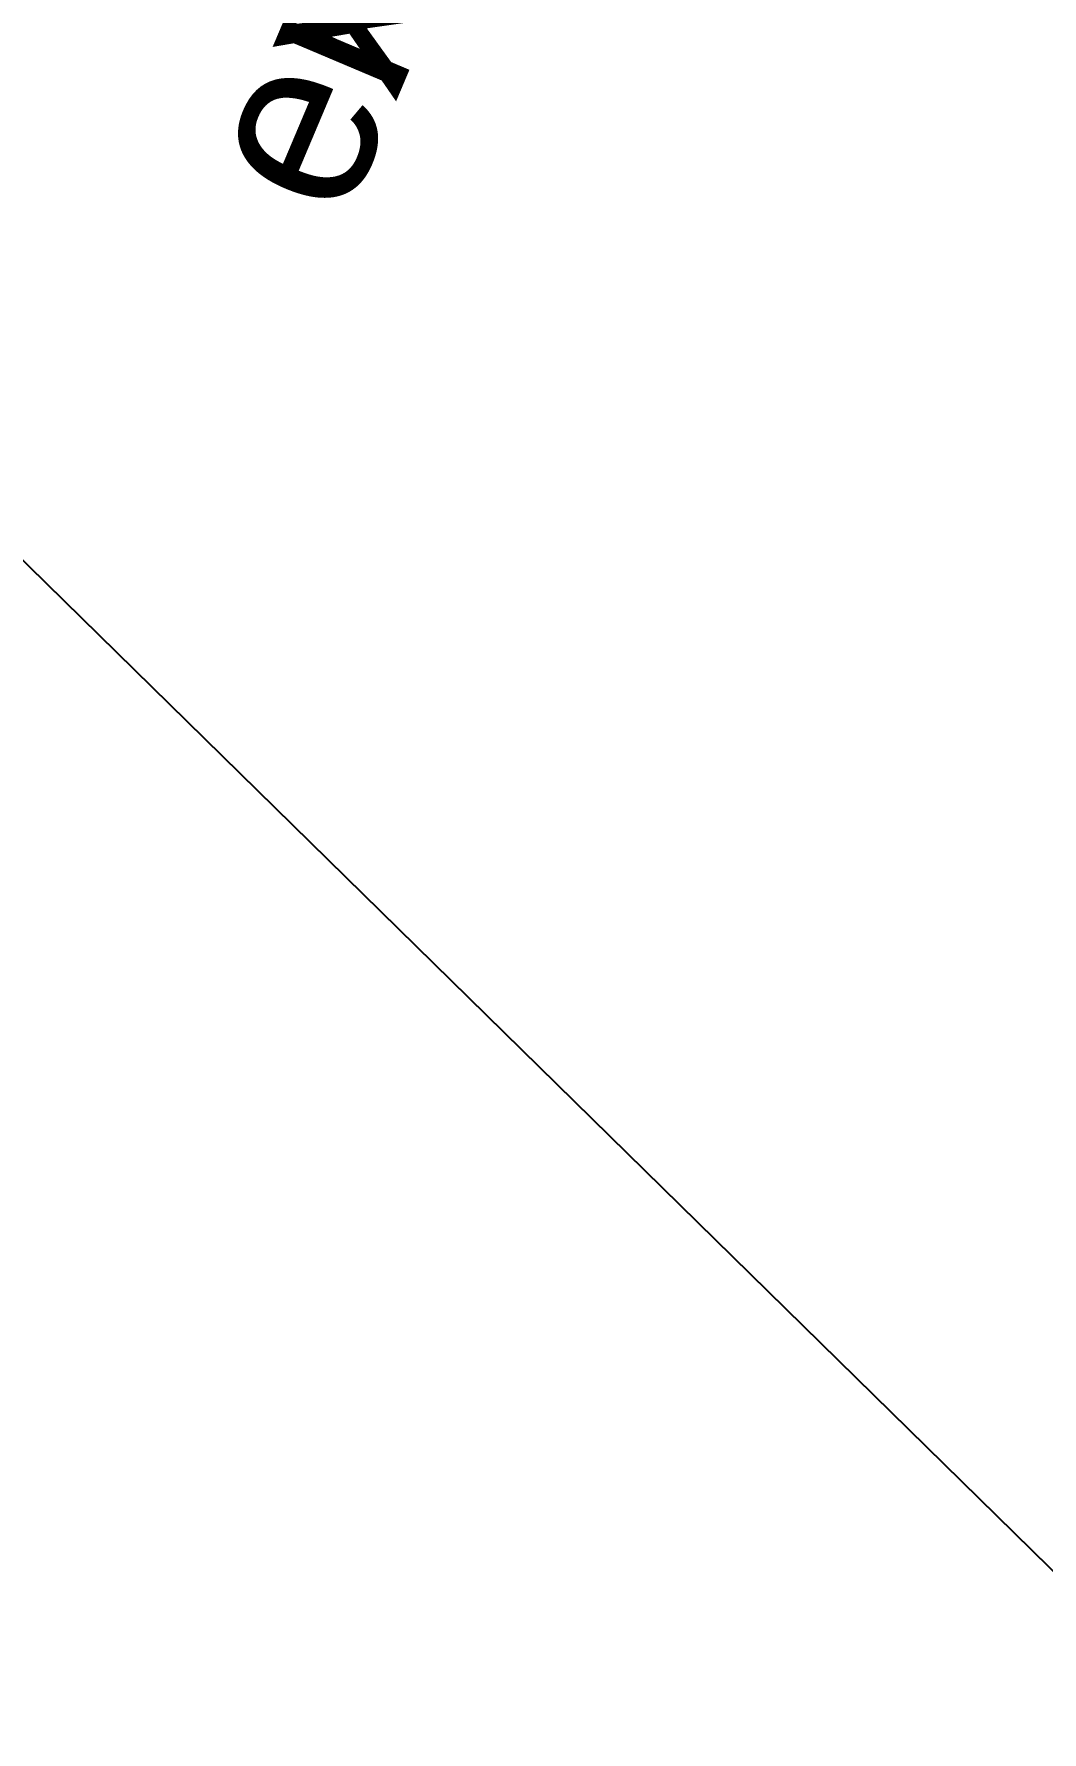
# Model space of a CAD drawing. Extents: x -372 to 678, y -263 to 741.
# Drawn here: x 211.64 to 217.38, y 64.37 to 74.02 of the extents above; entities that cross this region are included whole.
import ezdxf

# ---------------------------------------------------------------- set-up
doc = ezdxf.new("R2010")
doc.units = 0
doc.header["$LTSCALE"] = 0.0254
doc.layers.get('0').update_dxf_attribs({"linetype": 'CONTINUOUS'})
doc.layers.add('LOCATION_SNAPSHOT', color=144, linetype='CONTINUOUS')
doc.layers.add('LOCATION_TERRAIN', color=36, linetype='CONTINUOUS')

# ---------------------------------------------------------------- blocks, each defined once
blk = doc.blocks.new('GROUP62_8')
blk = doc.blocks.new('GROUP63_1')
blk = doc.blocks.new('GROUP61_4')
at = {"color": 0}
ref = blk.add_blockref('GROUP62_8', (0, 0), dxfattribs=at)
ref.add_attrib('Skp_GroupInstanceName', 'extrusions', (0, 0), dxfattribs={"height": 1})
ref = blk.add_blockref('GROUP63_1', (0, 0), dxfattribs=at)
ref.add_attrib('Skp_GroupInstanceName', 'endings', (0, 0), dxfattribs={"height": 1})
blk = doc.blocks.new('STATIONWITHCANOPY_3')
at = {"color": 0, "rotation": 0.2964109805245421}
blk.add_blockref('GROUP61_4', (-18.7792, 5.7123, 0.98), dxfattribs=at)
blk = doc.blocks.new('STATIONWITHCANOPY')
at = {"color": 0}
blk.add_blockref('STATIONWITHCANOPY_3', (0, 0), dxfattribs=at)
blk = doc.blocks.new('LOCATION_SNAPSHOT')
at = {"color": 8}
mesh = blk.add_polyface(dxfattribs=at)
corners = [(-369.3084, -262.9446), (369.3059, 262.9472), (-371.8207, 259.3767), (371.8242, -259.3771)]
mesh.append_faces([[corners[k] for k in face] for face in [(0, 1, 2), (1, 0, 3)]], dxfattribs={"vtx0": -1, "color": 8})
blk = doc.blocks.new('LOCATION_TERRAIN')
at = {"color": 8}
mesh = blk.add_polyface(dxfattribs=at)
corners = [(219.5271, 63.2399, 3.7878), (219.4672, 75.6761, 3.7452), (206.9056, 75.6156, 3.3829)]
mesh.append_faces([[corners[k] for k in face] for face in [(0, 1, 2)]], dxfattribs={"color": 8})
mesh = blk.add_polyface(dxfattribs=at)
corners = [(219.5271, 63.2399, 3.7878), (206.9056, 75.6156, 3.3829), (206.9656, 63.1793, 3.534)]
mesh.append_faces([[corners[k] for k in face] for face in [(0, 1, 2)]], dxfattribs={"color": 8})

msp = doc.modelspace()

# ---------------------------------------------------------------- block references
at = {"color": 0, "rotation": 66.7883127242728}
msp.add_blockref('STATIONWITHCANOPY', (226.0615, 87.949, 9.6195), dxfattribs=at)
at = {"layer": 'LOCATION_SNAPSHOT', "color": 0}
msp.add_blockref('LOCATION_SNAPSHOT', (0, 0), dxfattribs=at)
at = {"layer": 'LOCATION_TERRAIN', "color": 0}
msp.add_blockref('LOCATION_TERRAIN', (0, 0), dxfattribs=at)

doc.saveas('drawing.dxf')
